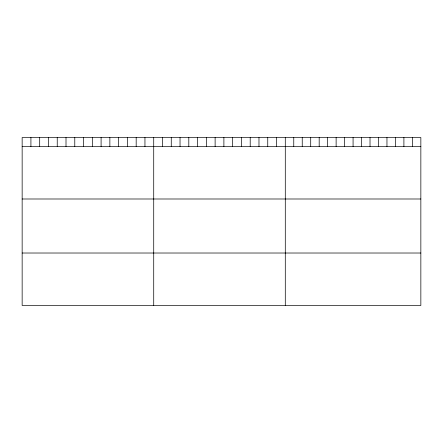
<?xml version="1.0" encoding="UTF-8"?>
<svg xmlns="http://www.w3.org/2000/svg" width="443" height="443" viewBox="0 0 443 443"><rect width="100%" height="100%" fill="white"/><g stroke="black" fill="none" stroke-linecap="round" stroke-linejoin="round"><path stroke-width="0.66" d="M420.85 146.567L420.85 305.454L22.15 305.454L22.15 137.546L420.85 137.546L420.85 146.567L22.15 146.567M22.15 198.996L420.85 198.996M22.15 253.019L420.85 253.019M412.378 137.546L412.378 146.567M403.905 137.546L403.905 146.567M395.433 137.546L395.433 146.567M386.96 137.546L386.96 146.567M378.488 137.546L378.488 146.567M370.016 137.546L370.016 146.567M361.543 137.546L361.543 146.567M353.071 137.546L353.071 146.567M344.599 137.546L344.599 146.567M336.126 137.546L336.126 146.567M327.654 137.546L327.654 146.567M319.181 137.546L319.181 146.567M310.709 137.546L310.709 146.567M302.237 137.546L302.237 146.567M293.764 137.546L293.764 146.567M285.292 137.546L285.292 305.454M276.521 137.546L276.521 146.567M267.749 137.546L267.749 146.567M258.978 137.546L258.978 146.567M250.206 137.546L250.206 146.567M241.435 137.546L241.435 146.567M232.664 137.546L232.664 146.567M223.892 137.546L223.892 146.567M215.121 137.546L215.121 146.567M206.349 137.546L206.349 146.567M197.578 137.546L197.578 146.567M188.807 137.546L188.807 146.567M180.035 137.546L180.035 146.567M171.264 137.546L171.264 146.567M162.492 137.546L162.492 146.567M153.721 137.546L153.721 305.454M144.95 137.546L144.95 146.567M136.178 137.546L136.178 146.567M127.407 137.546L127.407 146.567M118.635 137.546L118.635 146.567M109.864 137.546L109.864 146.567M101.093 137.546L101.093 146.567M92.321 137.546L92.321 146.567M83.55 137.546L83.55 146.567M74.778 137.546L74.778 146.567M66.007 137.546L66.007 146.567M57.236 137.546L57.236 146.567M48.464 137.546L48.464 146.567M39.693 137.546L39.693 146.567M30.921 137.546L30.921 146.567"/></g></svg>
